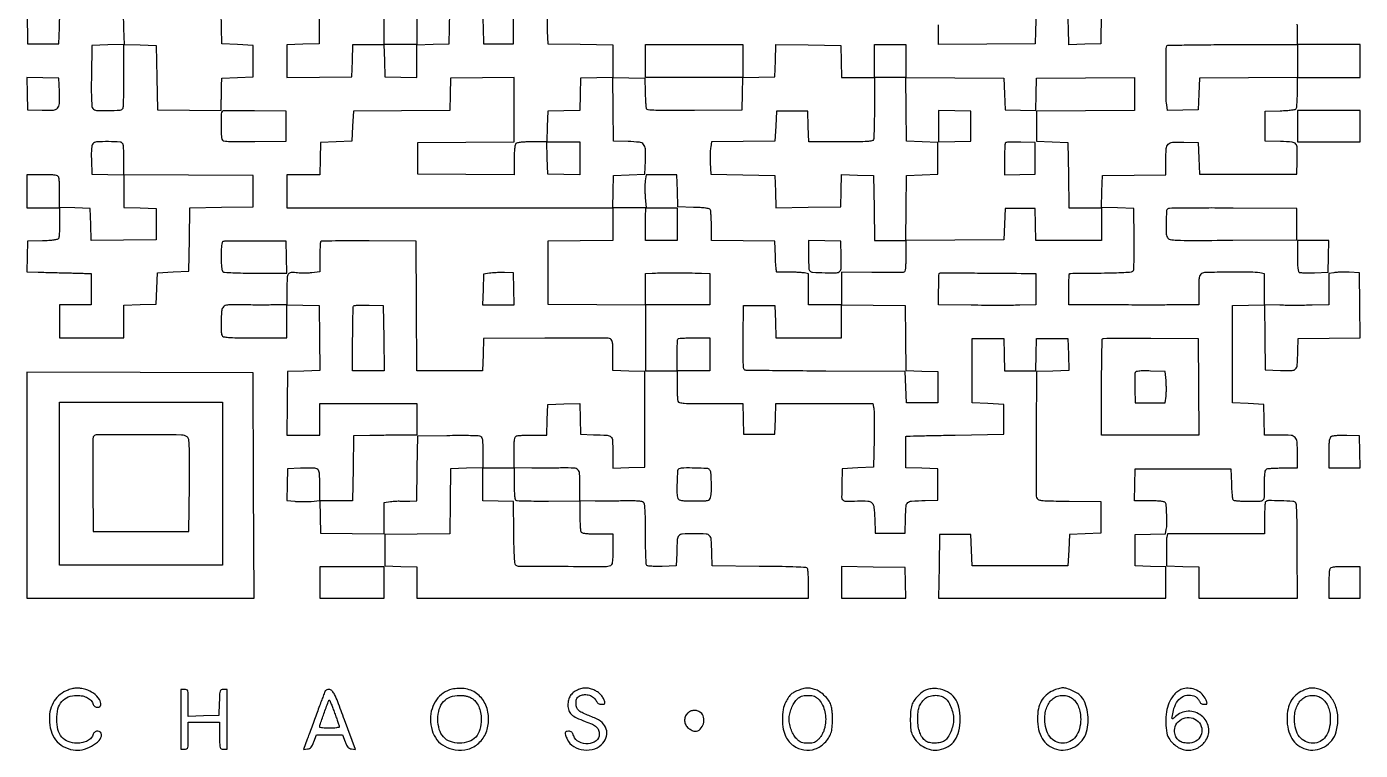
# Model space of a CAD drawing. Extents: x 179 to 1071, y 112 to 1107.
# Drawn here: x 179 to 1071, y 112 to 596 of the extents above; entities that cross this region are included whole.
import ezdxf

# ---------------------------------------------------------------- set-up
doc = ezdxf.new("R2010")
doc.units = 0

msp = doc.modelspace()

# ---------------------------------------------------------------- linework, layer by layer
for points in [[(401.851282, 823.905565, -0.000003), (390.817187, 823.841718, -0.000003), (377.88575, 823.767054, -0.000003), (364.5, 823.689933)], [(243.5, 605.5), (243.783485, 594.784171), (244.06697, 584.068343), (233.283485, 583.784171), (222.5, 583.5), (222.228906, 563.12788, 0.003345), (222.166681, 553.723919, 0.010005), (222.29582, 547.294193, 0.008655), (222.558532, 542.72239, 0.155745), (223.10135, 541.37788, 0.20827), (225.711166, 540.060701, 0.016697), (233.598946, 539.876551, 0.014919), (241.515472, 540.192457, 0.291529), (243.393011, 541.581787, 0.083071), (243.636639, 542.77967, 0.001836), (243.821697, 548.706713, 0.004119), (243.956006, 555.663753, 0.002766), (244, 563.615619), (244, 584.067663), (254.75, 583.783832), (265.5, 583.5), (266, 562), (266.5, 540.5), (287.75, 540.230112), (309, 539.960225), (309.111066, 545.730112, -0.0006), (309.163682, 548.303119, -0.000391), (309.230318, 551.273845, -0.000393), (309.299861, 554.171576, -0.00075), (309.361066, 556.5), (309.5, 561.5), (320, 562), (330.5, 562.5), (330.5, 573), (330.5, 583.5), (320, 584), (309.5, 584.5), (309.216168, 595.25), (308.932337, 606)], [(527.07159, 601.962726, 0.009911), (527.204946, 593), (527.5, 584.5), (549.25, 584.230498), (571, 583.960995), (571, 573.014329), (571, 562.067663), (560.25, 561.783832), (549.5, 561.5), (549.216508, 550.783492), (548.933016, 540.066984), (538.216508, 539.783492), (527.5, 539.5), (527.215017, 529.25), (526.930034, 519), (517.165017, 519, 0.00874), (512.910654, 518.925625, 0.018513), (509.622935, 518.688556, 0.019392), (507.199003, 518.327709, 0.150838), (506.2, 517.8, 0.151021), (505.67179, 516.799181, 0.019333), (505.311138, 514.366585, 0.018456), (505.074264, 511.064778, 0.008678), (505, 506.786147), (505, 496.972294), (472.75, 497.236147), (440.5, 497.5), (440.5, 508), (440.5, 518.5), (472.75, 518.763853), (505, 519.027706), (505, 540.533741), (505, 562.039775), (483.75, 561.769888), (462.5, 561.5), (462.216308, 550.763809), (461.932617, 540.027617), (429.716308, 539.763809), (397.5, 539.5), (397, 529.5), (396.5, 519.5), (386, 519), (375.5, 518.5), (375.216168, 507.75), (374.932337, 497), (363.966168, 497), (353, 497), (353, 486), (353, 475), (462, 475), (571, 475), (571, 464.019502), (571, 453.039005), (549.25, 452.769502), (527.5, 452.5), (527.5, 431.5), (527.5, 410.5), (560.25, 410.236336), (593, 409.972671), (593, 387.986336), (593, 366), (603.5, 366), (614, 366), (614, 356.581787, 0.005951), (614.044305, 352.859224, 0.007831), (614.178303, 349.465525, 0.005915), (614.367894, 346.638111, 0.07203), (614.606989, 345.581787, 0.258599), (615.661941, 344.696313, 0.030079), (618.829762, 344.27562, 0.015925), (624.471732, 344.049581, 0.002049), (636.572006, 344), (657.930034, 344), (658.215017, 333.75), (658.5, 323.5), (669, 323.5), (679.5, 323.5), (679.784983, 333.75), (680.069966, 344), (712.515931, 344), (744.961896, 344), (745.514925, 341.75, -0.054752), (745.724644, 340.165821, -0.00239), (745.822084, 334.579687, -0.004035), (745.852547, 327.942519, -0.002866), (745.783977, 320.5), (745.5, 301.5), (735, 301), (724.5, 300.5), (724.216168, 289.75, 0.006697), (724.109224, 281.525288, 0.194242), (724.883514, 279.609544, 0.204265), (726.758227, 278.816914, 0.007507), (734.634294, 278.95865, -0.022714), (741.530146, 278.873048, -0.185531), (744.349209, 277.598127, -0.170521), (745.716605, 274.704036, -0.018557), (746.21398, 267.234094), (746.5, 257.5), (756.5, 257.5), (766.5, 257.5), (766.784869, 267.7397, -0.012174), (767.190479, 275.50884, -0.196929), (768.34273, 277.803333, -0.165236), (770.85434, 278.832838, -0.008001), (780, 279.24922), (788.5, 279.5), (788.5, 290), (788.5, 300.5), (777.75, 300.783832), (767, 301.067663), (767, 311.533832, -0.002236), (767.018011, 315.561804, -0.003614), (767.073437, 318.988779, -0.000693), (767.148101, 322.000494, -0.211546), (767.25, 322.215202, -0.17361), (767.485732, 322.305806, -0.000063), (776.973438, 322.524285, -0.001003), (787.520802, 322.744669, -0.000608), (800, 322.965202), (832.5, 323.5), (832.5, 333.5), (832.5, 343.5), (822, 344), (811.5, 344.5), (811.5, 366), (811.5, 387.5), (822, 387.5), (832.5, 387.5), (832.783832, 376.75), (833.067663, 366), (843.5, 366), (853.932337, 366), (854.216168, 376.75), (854.5, 387.5), (865, 387.5), (875.5, 387.5), (875.783485, 376.784171), (876.06697, 366.068343), (865.283485, 365.784171), (854.5, 365.5), (854.218667, 324.5, 0.001277), (854.15028, 308.624761, 0.001966), (854.180188, 294.888642, 0.000627), (854.267787, 282.991142, 0.057873), (854.482738, 281.269847, 0.215788), (855.50979, 279.959836, 0.091895), (857.688437, 279.291741, 0.023989), (862.277749, 278.986982, 0.001409), (876.264071, 278.769847), (897.5, 278.5), (897.5, 268), (897.5, 257.5), (887, 257), (876.5, 256.5), (876, 246), (875.5, 235.5), (843.5, 235.5), (811.5, 235.5), (811, 246), (810.5, 256.5), (800, 256.5), (789.5, 256.5), (789.230112, 235.25), (788.960225, 214), (864.980112, 214), (941, 214), (941, 224.465017), (941, 234.930034), (930.75, 235.215017), (920.5, 235.5), (920.5, 246), (920.5, 256.5), (930.631735, 256.783677), (940.763471, 257.067355), (941.265853, 259.783677, 0.042686), (941.639743, 263.603785, 0.011554), (941.573654, 269.687402, 0.007485), (941.273638, 275.812799, 0.123147), (940.655298, 277.75, 0.201952), (939.836807, 278.332133, 0.02598), (937.668376, 278.699289, 0.021452), (934.490852, 278.93128, 0.007496), (929.907151, 279), (919.932337, 279), (920.216168, 289.75), (920.5, 300.5), (952.5, 300.5), (984.5, 300.5), (984.789096, 290.510904, 0.007846), (984.962814, 286.620615, 0.011447), (985.247981, 283.201394, 0.007085), (985.589906, 280.372154, 0.164191), (985.945292, 279.654708, 0.162863), (986.630334, 279.313164, 0.010634), (988.861799, 279.047835, 0.014564), (991.588241, 278.862279, 0.010305), (994.656196, 278.806386, 0.004482), (1004.105023, 278.913706, 0.17387), (1006.041963, 279.653008, 0.211479), (1006.887475, 281.425647, 0.007061), (1007, 289.393011, -0.005351), (1007.059586, 294.960143, -0.030363), (1007.30265, 297.913621, -0.063068), (1007.76761, 299.601595, -0.205218), (1008.581787, 300.393011, -0.07203), (1009.638111, 300.632106, -0.005915), (1012.465525, 300.821697, -0.007831), (1015.859224, 300.955695, -0.005951), (1019.581787, 301), (1029, 301), (1029, 310.065741, 0.014488), (1028.756688, 318.46081, 0.174233), (1027.507482, 321.391309, 0.190134), (1024.726697, 322.724509, 0.017821), (1016.999799, 323), (1007.069966, 323), (1006.784983, 333.25), (1006.5, 343.5), (996, 344), (985.5, 344.5), (985.5, 377), (985.5, 409.5), (996.230404, 409.783633), (1006.960808, 410.067266), (1007.230404, 388.283633), (1007.5, 366.5), (1017.722245, 366.215323, 0.012089), (1025.525487, 366.186732, 0.207027), (1027.801979, 367.227472, 0.170037), (1028.832102, 369.685433, 0.007628), (1029.24922, 379), (1029.5, 387.5), (1050.269446, 387.770348), (1071.038891, 388.040695), (1070.769446, 409.770348), (1070.5, 431.5), (1063.5, 431.807779, 0.009375), (1060.58164, 431.88131, 0.008811), (1057.601562, 431.84799, 0.008811), (1054.961002, 431.725313, 0.029867), (1053.25, 431.512466), (1050, 430.909374), (1050, 420.517071), (1050, 410.124768), (1038.75, 409.812384, -0.004056), (1033.698016, 409.713112, -0.002552), (1027.79375, 409.675138, -0.002561), (1021.984411, 409.697181, -0.004692), (1017.25, 409.783832), (1007, 410.067663), (1007, 420.422541), (1007, 430.777418), (1003.75, 431.354701, 0.042229), (997.509269, 431.926592, 0.004544), (982.988799, 431.895914, 0.00223), (967.666977, 431.655943, 0.118367), (964.848618, 430.918983, 0.145514), (963.869948, 429.950052, 0.083749), (963.3212, 428.370134, 0.036491), (963.06005, 425.607074, 0.005321), (963, 419.964816), (963, 410), (952.5, 409.964286, -0.000287), (947.651822, 409.950582, -0.000157), (941.70625, 409.939062, -0.000157), (935.665767, 409.931147, -0.000249), (930.5, 409.928571, -0.000203), (924.634328, 409.930949, -0.000068), (916.0625, 409.939062, -0.000068), (906.574694, 409.950612, -0.000077), (897.5, 409.964286), (876, 410), (876, 420.5, -0.006695), (876.05397, 424.530545, -0.011022), (876.220312, 427.934986, -0.004802), (876.448544, 430.765181, -0.363066), (876.75, 431.06591, -0.018838), (877.337469, 431.095299, -0.000095), (883.213504, 431.166536, -0.000431), (889.902911, 431.240588, -0.000273), (897.700228, 431.31591, 0.003816), (906.342668, 431.460637, 0.008643), (912.876443, 431.733007, 0.005136), (917.911924, 432.082122, 0.178359), (918.971503, 432.571275, 0.182918), (919.465592, 433.667485, 0.00611), (919.705016, 438.510079, 0.009123), (919.828253, 445.01703, 0.003493), (919.771275, 454.071275), (919.5, 474.5), (908.716515, 474.784171), (897.93303, 475.068343), (898.216515, 485.784171), (898.5, 496.5), (919.75, 496.769888), (941, 497.039775), (941, 506.328758, -0.01587), (941.260018, 514.518751, -0.177768), (942.553692, 517.452318, -0.191878), (945.391309, 518.734698, -0.018986), (953.016285, 518.790619), (962.5, 518.5), (963, 508), (963.5, 497.5), (996, 497.5), (1028.5, 497.5), (1028.795054, 506, 0.010012), (1028.925177, 514.86687, 0.174565), (1027.948742, 517.533568, 0.200378), (1025.54295, 518.781878, 0.013827), (1017.7397, 519.215131), (1007.5, 519.5), (1007.5, 529.5), (1007.5, 539.5), (1017.464966, 539.788805, 0.00836), (1021.800174, 539.987032, 0.019108), (1025.055937, 540.315749, 0.01918), (1027.411, 540.737468, 0.199883), (1028.199653, 541.288805, 0.117226), (1028.504905, 542.172107, 0.006962), (1028.747767, 545.008274, 0.010173), (1028.922789, 548.426877, 0.007309), (1028.984687, 552.25), (1029, 562), (1050, 562), (1071, 562), (1071, 573), (1071, 584), (1050, 584), (1029, 584), (1028.984687, 593.75, 0.007309), (1028.922789, 597.573123, 0.010173)], [(854.167898, 602.314567, 0.007628), (853.75078, 593), (853.5, 584.5), (821.25, 584.236147), (789, 583.972294), (789, 593.404359, 0.005942), (788.955695, 597.132231, 0.007822)]]:
    msp.add_lwpolyline(points, format="xyb")
for points in [[(483.932337, 606), (484.216168, 595.25), (484.5, 584.5), (494.5, 584.5), (504.5, 584.5), (504.760623, 627.75)], [(179.230112, 605.75), (179.5, 584.5), (190, 584.5), (200.5, 584.5), (200.784032, 595.269789), (201.068065, 606.039577)], [(374.5, 605.5), (374.5, 595), (374.5, 584.5), (363.75, 584.216168), (353, 583.932337), (353, 572.946666), (353, 561.960995), (374.75, 562.230498), (396.5, 562.5), (396.783832, 573.25), (397.067663, 584), (407.5, 584), (417.932337, 584), (418.216168, 573.25), (418.5, 562.5), (429.25, 562.216168), (440, 561.932337), (440, 572.932337), (440, 583.932337), (450.75, 584.216168), (461.5, 584.5), (461.783832, 595.25), (462.067663, 606)], [(440, 606), (440, 595), (440, 584), (429, 584), (418, 584), (418, 595), (418, 606)], [(897.769888, 605.75), (897.5, 584.5), (886.784171, 584.216515), (876.068343, 583.93303), (875.784171, 594.716515), (875.5, 605.5)]]:
    msp.add_lwpolyline(points)
for points in [[(658, 572.966168), (658, 561.932337), (668.75, 562.216168), (679.5, 562.5), (679.784029, 573.269408), (680.068057, 584.038815), (701.784029, 583.769408), (723.5, 583.5), (723.783832, 572.75), (724.067663, 562), (735.033832, 562), (746, 562), (746, 573), (746, 584), (756.5, 584), (767, 584), (767, 573.013664), (767, 562.027329), (799.75, 561.763664), (832.5, 561.5), (833, 551), (833.5, 540.5), (843.715817, 540.215394), (853.931635, 539.930789), (854.215817, 550.715394), (854.5, 561.5), (887.25, 561.763664), (920, 562.027329), (920, 551.027329), (920, 540.027329), (887.25, 539.763664), (854.5, 539.5), (854.5, 529.5), (854.5, 519.5), (865, 519), (875.5, 518.5), (875.769502, 496.75), (876.039005, 475), (887.019502, 475), (898, 475), (898, 464), (898, 453), (876.033832, 453), (854.067663, 453), (853.783832, 463.75), (853.5, 474.5), (843.5, 474.5), (833.5, 474.5), (833, 464), (832.5, 453.5), (799.75, 453.236336), (767, 452.972671), (767, 442.593324, -0.006567), (766.935809, 437.705902, -0.022294), (766.710218, 434.527064, -0.028963), (766.348339, 432.460328, -0.262984), (765.75, 431.812327, -0.074553), (764.787883, 431.655017, -0.001056), (758.91875, 431.589705, -0.002909), (752.101181, 431.567909, -0.00191), (744.25, 431.618485), (724, 431.826293), (724, 420.933034), (724, 410.039775), (745.25, 409.769888), (766.5, 409.5), (766.769409, 387.783635), (767.038817, 366.06727), (777.769409, 365.783635), (788.5, 365.5), (788.5, 355), (788.5, 344.5), (778, 344.5), (767.5, 344.5), (767, 355), (766.5, 365.5), (713.515731, 365.732909, -0.000861), (693.110811, 365.857756, -0.001385), (675.71792, 366.042326, -0.000218), (660.303837, 366.255332, -0.088266), (659.245774, 366.459182, -0.283381), (658.569607, 367.344757, -0.0133), (658.282467, 371.258922, -0.012304), (658.147326, 377.394249, -0.002526), (658.230043, 388.226273), (658.5, 409.5), (669, 409.5), (679.5, 409.5), (679.783832, 398.75), (680.067663, 388), (702.033832, 388), (724, 388), (724, 399), (724, 410), (713, 410), (702, 410), (702, 420.420545), (702, 430.841089), (699.25, 431.351952, 0.027039), (697.723363, 431.550936, 0.006067), (695.104687, 431.717216, 0.006276), (692.073046, 431.834682, 0.006037), (689, 431.878021, -0.000644), (686.074434, 431.887722, -0.000936), (683.493089, 431.904442, -0.000463), (681.29991, 431.924786, -0.016083), (680.784983, 431.946613, -0.35974), (680.490142, 432.229765, -0.004554), (680.196289, 434.995255, -0.01072), (679.945704, 438.316231, -0.006519), (679.784983, 442.25), (679.5, 452.5), (658.25, 452.769888), (637, 453.039775), (636.984687, 462.769888, 0.007333), (636.922722, 466.585492, 0.010199), (636.747502, 469.997996, 0.006995), (636.504336, 472.828842, 0.117138), (636.198752, 473.712654, 0.202046), (635.394503, 474.269945, 0.018631), (632.952903, 474.68903, 0.018541), (629.554841, 475.01506, 0.007781), (624.964064, 475.212654), (614.5, 475.5), (614.216168, 486.25), (613.932337, 497), (603.597837, 497), (593.263338, 497), (592.704073, 492.830366, 0.024248), (592.527913, 490.759103, 0.009394), (592.477303, 487.879141, 0.009274), (592.539131, 484.751021, 0.011333), (592.717441, 481.830366), (593.290074, 475), (603.645037, 475), (614, 475), (614, 464), (614, 453), (603.5, 453), (593, 453), (592.92122, 457.75, -0.003889), (592.901297, 460.012609, -0.001823), (592.908967, 462.940625, -0.001806), (592.939285, 466.010145, -0.002535), (592.990137, 468.75), (593.137835, 475), (582.035086, 475), (570.932337, 475), (571.216168, 485.75), (571.5, 496.5), (582, 497), (592.5, 497.5), (592.788833, 506.243181, 0.016437), (592.790065, 514.283794, 0.175522), (591.596909, 517.269158, 0.186549), (588.802745, 518.703343, 0.018997), (581.234094, 519.21398), (571.5, 519.5), (571.230013, 540.784034), (570.960027, 562.068069), (581.730013, 561.784034), (592.5, 561.5), (592.681818, 552.148871, 0.00509), (592.790994, 548.464143, 0.00684), (592.969499, 545.129581, 0.004867), (593.183799, 542.348184, 0.070059), (593.405837, 541.384788, 0.289181), (594.478346, 540.583946, 0.010713), (599.749969, 540.283358, 0.009535), (608.379033, 540.141266, 0.001427), (625.724019, 540.235918), (657.5, 540.5), (657.783832, 551.25), (658.067663, 562), (625.533832, 562), (593, 562), (593, 573), (593, 584), (625.5, 584), (658, 584)], [(1029, 573.013664), (1029, 562.027329), (996.25, 561.763664), (963.5, 561.5), (963, 551), (962.5, 540.5), (952.343634, 540.216051), (942.187267, 539.932101), (941.573051, 543.716051, -0.038967), (941.154234, 548.749087, -0.002159), (941.141453, 564.535778, -0.000837), (941.228708, 581.371436, -0.123021), (941.711727, 583.25, -0.270286), (942.216595, 583.557012, -0.000324), (954.75947, 583.779688, -0.002659), (968.873838, 583.946041, -0.001617), (985.559017, 584), (1029, 584)], [(179.215822, 551.284178), (179.5, 540.5), (189.195786, 540.214442, 0.019336), (196.790234, 540.284495, 0.196684), (199.590338, 541.590099, 0.1808), (200.798729, 544.543687, 0.015911), (200.788833, 552.756819), (200.5, 561.5), (189.715822, 561.784178), (178.931643, 562.068357)], [(746, 542.081787, -0.00284), (745.955997, 534.334577, -0.004216), (745.821697, 527.5499, -0.001919), (745.636501, 521.775876, -0.082815), (745.393011, 520.581787, -0.258599), (744.338059, 519.696313, -0.030079), (741.170238, 519.27562, -0.015925), (735.528268, 519.049581, -0.002049), (723.427994, 519), (702.069966, 519), (701.784983, 529.25), (701.5, 539.5), (691, 539.5), (680.5, 539.5), (680, 529.5), (679.5, 519.5), (658.291605, 519.230233), (637.08321, 518.960467), (636.485114, 515.730233, 0.030669), (636.273516, 514.001035, 0.008319), (636.152741, 511.245756, 0.008386), (636.120116, 508.108317, 0.008618), (636.19351, 505), (636.5, 497.5), (658, 497), (679.5, 496.5), (679.784029, 485.730592), (680.068057, 474.961185), (701.784029, 475.230592), (723.5, 475.5), (723.784171, 486.283485), (724.068343, 497.06697), (734.784171, 496.783485), (745.5, 496.5), (745.769502, 474.75), (746.039005, 453), (756.5, 453), (766.960995, 453), (767.230498, 474.75), (767.5, 496.5), (778, 497), (788.5, 497.5), (788.5, 508), (788.5, 518.5), (778, 519), (767.5, 519.5), (767.230112, 540.75), (766.960225, 562), (756.480112, 562), (746, 562)], [(309.686013, 539.35268, 0.196058), (309.044921, 537.828687, 0.004724), (309.032864, 530.010228, 0.006053), (309.186341, 522.342014, 0.13415), (309.837204, 520.22917, 0.230932), (310.904588, 519.572759, 0.012869), (314.908791, 519.285113, 0.012029), (321.071549, 519.150006, 0.002701), (331.571891, 519.22917), (352.5, 519.5), (352.5, 529.5), (352.5, 539.5), (331.436013, 539.769346, 0.003085), (323.311969, 539.823103, 0.004901), (316.358056, 539.758056, 0.001338), (310.324385, 539.626314, 0.192551)], [(223.083586, 517.600715, 0.132968), (222.587315, 516.513859, 0.020746), (222.296386, 514.150171, 0.018924), (222.15859, 510.957683, 0.009044), (222.211141, 506.850715), (222.5, 497.5), (233.25, 497.216168), (244, 496.932337), (244, 486), (244, 475.067663), (254.75, 474.783832), (265.5, 474.5), (265.5, 464), (265.5, 453.5), (243.784029, 453.230592), (222.068057, 452.961185), (221.784029, 463.730592), (221.5, 474.5), (211.25, 474.784983), (201, 475.069966), (201, 484.453196, 0.005972), (200.955693, 488.162354, 0.007853), (200.821697, 491.544751, 0.005943), (200.632084, 494.362696, 0.071958), (200.393011, 495.418213, 0.205218), (199.601595, 496.23239, 0.063068), (197.913621, 496.69735, 0.030363), (194.960143, 496.940414, 0.005351), (189.393011, 497), (179, 497), (179, 486), (179, 475), (190, 475), (201, 475), (200.984687, 465.25, -0.007309), (200.922789, 461.426877, -0.010173), (200.747767, 458.008274, -0.006962), (200.504905, 455.172107, -0.117226), (200.199653, 454.288805, -0.199883), (199.411, 453.737468, -0.01918), (197.055937, 453.315749, -0.019108), (193.800174, 452.987032, -0.00836), (189.464966, 452.788805), (179.5, 452.5), (179.215017, 442.25), (178.930034, 432), (186.715017, 431.852387, -0.000738), (190.471743, 431.775608, -0.000324), (195.444411, 431.663409, -0.000321), (200.719108, 431.537583, -0.000431), (205.5, 431.416345, 0.000068), (209.913207, 431.301225, 0.00008), (214.076563, 431.193855, 0.000069), (217.588194, 431.104347, 0.000523), (219.25, 431.063959), (222, 431), (222, 420.5), (222, 410), (211.5, 410), (201, 410), (201, 399), (201, 388), (222.5, 388), (244, 388), (244, 398.966168), (244, 409.932337), (254.75, 410.216168), (265.5, 410.5), (266, 421), (266.5, 431.5), (277, 432), (287.5, 432.5), (287.76983, 453.73017), (288.03966, 474.96034), (309.26983, 475.23017), (330.5, 475.5), (330.5, 486), (330.5, 496.5), (287.25, 496.760623), (244, 497.021245), (244, 506.428835, 0.005957), (243.955694, 510.147328, 0.007837), (243.821697, 513.537596, 0.005923), (243.632099, 516.362133, 0.072008), (243.393011, 517.418213, 0.291576), (241.50405, 518.815746, 0.015142), (233.593716, 519.12652, 0.016944), (225.71109, 518.930207, 0.207735)], [(833.700461, 518.367127, 0.177497), (833.420373, 517.762901, 0.004882), (833.20576, 514.826734, 0.009496), (833.05074, 511.322398, 0.006304), (833, 507.29835), (833, 496.930034), (843.25, 497.215017), (853.5, 497.5), (853.5, 508), (853.5, 518.5), (843.950461, 518.783794, 0.007041), (840.240283, 518.841782, 0.010544), (837.000338, 518.778463, 0.005798), (834.297812, 518.637197, 0.182377)], [(942.3857, 474.240805, 0.23526), (941.397209, 472.522182, 0.00981), (941.104416, 465.246678, 0.01382), (941.154545, 458.1206, 0.11468), (941.989616, 455.019402, 0.233674), (943.753184, 453.759602, 0.03015), (948.505048, 453.278508, 0.011018), (957.809562, 453.105585, 0.000663), (985.790913, 453.239295), (1028.5, 453.5), (1028.5, 464), (1028.5, 474.5), (986, 474.740805, 0.001645), (969.626997, 474.779714, 0.002638), (955.657049, 474.693262, 0.000501), (943.352192, 474.539875, 0.144303)], [(375.680468, 452.347135, 0.176741), (375.408579, 451.762843, 0.005147), (375.199888, 448.99915, 0.009765), (375.049304, 445.695245, 0.006504), (375, 441.90529), (375, 432.143913), (369.75, 431.496021, -0.016324), (367.426363, 431.285995, -0.011186), (364.779633, 431.192991, -0.011286), (362.22334, 431.218089, -0.022356), (360.201941, 431.374238, 0.035114), (355.767657, 431.603252, 0.247826), (353.939234, 430.593759, 0.136951), (353.138574, 428.079224, 0.009014), (353, 420.393011), (353, 410), (342.25, 409.93983, -0.001273), (337.395316, 409.925015, -0.000778), (331.665781, 409.931025, -0.000779), (325.98984, 409.954652, -0.001385), (321.314362, 409.994349, 0.004734), (315.30802, 410.005105, 0.039368), (312.597247, 409.770381, 0.098138), (311.07118, 409.194713, 0.131508), (310.064362, 408.120261, 0.106602), (309.325616, 405.541442, 0.010482), (309.029193, 399.049699, 0.011516), (309.018612, 392.57806, 0.086467), (309.606989, 389.581787, 0.258697), (310.662537, 388.696146, 0.030015), (313.835307, 388.275578, 0.015901), (319.485827, 388.049566, 0.002045), (331.606989, 388), (353, 388), (353, 399.033832), (353, 410.067663), (363.75, 409.783832), (374.5, 409.5), (374.769408, 387.784029), (375.038815, 366.068057), (364.269408, 365.784029), (353.5, 365.5), (353.230112, 344.25), (352.960225, 323), (363.980112, 323), (375, 323), (375, 333.5), (375, 344), (385.25, 344.059355, -0.000765), (390.03473, 344.079743, -0.000396), (396.014062, 344.091341, -0.000394), (402.159239, 344.093557, -0.000598), (407.5, 344.084894, 0.000023), (412.840761, 344.070086, 0.000015), (418.985938, 344.053509, 0.000015), (424.965272, 344.037738, 0.000029), (429.75, 344.025539), (440, 344), (440, 333.5), (440, 323), (429.75, 322.927892, 0.00076), (425.032595, 322.887533, 0.000422), (419.279688, 322.82471, 0.000421), (413.455582, 322.751286, 0.000681), (408.5, 322.677892), (397.5, 322.5), (397.230498, 300.75), (396.960995, 279), (385.980498, 279), (375, 279), (375, 289.480948, 0.01319), (374.788355, 297.50249, 0.203196), (373.602972, 299.933469, 0.179688), (370.965089, 300.928151, 0.009927), (362, 300.795054), (353.5, 300.5), (353.217621, 289.893245), (352.935243, 279.286489), (358.217621, 278.745566, 0.015612), (360.652246, 278.572845, 0.008681), (363.627159, 278.506663, 0.008651), (366.64331, 278.544124, 0.013832), (369.21526, 278.691874), (374.93052, 279.179104), (375.21526, 268.339552), (375.5, 257.5), (396.75, 257.230112), (418, 256.960225), (418, 267.418839), (418, 277.877454), (422.25, 278.493102, -0.010219), (424.023831, 278.713146, -0.009655), (425.839062, 278.865387, -0.009657), (427.451041, 278.938056, -0.032948), (428.5, 278.895931, 0.019414), (429.573983, 278.823664, 0.005072), (431.302084, 278.792171, 0.005146), (433.272729, 278.796532, 0.005244), (435.230498, 278.841556), (439.960995, 279), (440.230498, 300.75), (440.5, 322.5), (460, 322.783711, -0.002788), (467.634166, 322.85221, -0.003942), (474.432813, 322.821708, -0.002293), (480.159317, 322.724598, -0.054895), (481.75, 322.514659, -0.136044), (483.014093, 321.805371, -0.147883), (483.68293, 320.567583, -0.046767), (483.951158, 318.100526, -0.003708), (484, 311.51478), (484, 301.067663), (473.25, 300.783832), (462.5, 300.5), (462.230552, 278.769448), (461.961104, 257.038896), (440.230552, 256.769448), (418.5, 256.5), (418.5, 246), (418.5, 235.5), (429.25, 235.216168), (440, 234.932337), (440, 224.466168), (440, 214), (571, 214), (702, 214), (701.984687, 223.25, 0.007846), (701.921655, 226.883219, 0.010779), (701.743359, 230.145733, 0.00771), (701.495285, 232.847246, 0.115227), (701.184648, 233.735473, 0.23864), (700.076275, 234.39446, 0.005347), (693.70823, 234.759069, 0.007685), (684.40941, 235.048633, 0.001837), (668.949961, 235.235473), (637.5, 235.5), (637.24922, 244, 0.007917), (636.829981, 253.242461, 0.170046), (635.786945, 255.723064, 0.199962), (633.475172, 256.814721, 0.011614), (625.5, 257, 0.011614), (617.524828, 256.814721, 0.199962), (615.213055, 255.723064, 0.170046), (614.170019, 253.242461, 0.007917), (613.75078, 244), (613.5, 235.5), (604.089648, 235.210352, -0.009152), (600.418983, 235.164588, -0.013274), (597.179861, 235.269514, -0.008841), (594.513101, 235.474212, -0.174517), (593.781508, 235.818492, -0.185361), (593.419334, 236.632041, -0.00237), (593.147446, 242.347431, -0.006518), (592.948589, 249.027316, -0.004181), (592.883721, 256.783946, 0.002728), (592.826627, 267.248204, 0.013857), (592.601556, 273.072598, 0.019454), (592.219305, 276.691434, 0.18557), (591.472775, 278.022595, 0.134694), (590.347713, 278.531708, 0.018836), (587.788106, 278.839053, 0.017536), (584.311795, 279.001748, 0.00808), (579.780914, 278.981535, -0.002504), (575.102848, 278.908486, -0.001473), (569.509081, 278.865636, -0.001473), (563.918242, 278.855752, -0.002516), (559.25, 278.884747), (549, 279), (549, 289.393011, 0.012336), (548.802662, 297.390158, 0.190287), (547.687528, 299.851337, 0.186257), (545.181639, 300.913779, 0.011735), (537.024293, 300.989174, -0.001984), (532.929527, 300.947163, -0.000892), (527.552449, 300.922923, -0.000883), (521.87185, 300.917481, -0.001203), (516.75, 300.933947), (505, 301), (505, 311.393011, -0.005351), (505.059586, 316.960143, -0.030363), (505.30265, 319.913621, -0.063068), (505.76761, 321.601595, -0.205218), (506.581787, 322.393011, -0.071958), (507.637304, 322.632084, -0.005943), (510.455249, 322.821697, -0.007853), (513.837646, 322.955693, -0.005972), (517.546804, 323), (526.930034, 323), (527.215017, 333.25), (527.5, 343.5), (538.214647, 343.783473), (548.929295, 344.066946), (549.214647, 333.783473), (549.5, 323.5), (558, 323.24922, -0.007942), (567.245155, 322.829399, -0.170595), (569.724908, 321.783315, -0.199502), (570.81557, 319.465557, -0.011499), (571, 311.447116), (571, 300.932337), (581.75, 301.216168), (592.5, 301.5), (592.5, 333.5), (592.5, 365.5), (581.75, 365.783832), (571, 366.067663), (571, 376.51478, 0.003703), (570.951213, 383.102006, 0.046798), (570.683066, 385.56738, 0.14825), (570.014143, 386.80291, 0.13626), (568.75, 387.50897, 0.057504), (567.014886, 387.72459, 0.000633), (555.117188, 387.813672, 0.00197), (541.376623, 387.845017, 0.001281), (525.5, 387.778022), (484.5, 387.5), (484.216168, 376.75), (483.932337, 366), (461.976791, 366), (440.021245, 366), (439.760623, 409.25), (439.5, 452.5), (407.930468, 452.763802, 0.002034), (395.778546, 452.815907, 0.003285), (385.434599, 452.750224, 0.000608), (376.328722, 452.621499, 0.194926)], [(310.25, 452.347997, 0.236956), (309.664954, 451.674032, 0.030711), (309.297467, 449.744032, 0.023871), (309.067234, 446.836497, 0.007822), (309, 442.539111, 0.008687), (309.072632, 438.35874, 0.021517), (309.310602, 435.305107, 0.025249), (309.683567, 433.149022, 0.16981), (310.25, 432.241891, 0.154963), (311.366254, 431.810578, 0.003837), (316.901303, 431.513801, 0.007431), (323.766752, 431.3007, 0.003935), (332.28271, 431.230048), (353.06542, 431.221203), (352.78271, 441.860602), (352.5, 452.5), (332, 452.68133, 0.002393), (324.052981, 452.713582, 0.003649), (317.154688, 452.658212, 0.001347), (311.224881, 452.551351, 0.092731)], [(702, 442.533832, 0.006247), (702.10068, 434.476225, 0.192571), (702.876582, 432.668694, 0.185882), (704.692598, 431.863654, 0.005751), (713, 431.546166, 0.010918), (720.665182, 431.508896, 0.194949), (722.89047, 432.455094, 0.19446), (723.831929, 434.684596, 0.010856), (723.783693, 442.366864), (723.5, 452.5), (712.75, 452.783832), (702, 453.067663)], [(1029, 442.606989, 0.006641), (1029.064794, 437.728575, 0.022025), (1029.291189, 434.527346, 0.028166), (1029.653423, 432.429233, 0.252484), (1030.25, 431.751652, 0.078742), (1031.115508, 431.578819, 0.004736), (1033.776562, 431.497725, 0.007002), (1036.961474, 431.475462, 0.005109), (1040.5, 431.536442), (1049.5, 431.783558), (1049.783832, 442.391779), (1050.067663, 453), (1039.533832, 453), (1029, 453)], [(488.5, 431.128772), (484.5, 430.5), (484.215017, 420.25), (483.930034, 410), (494.498849, 410), (505.067663, 410), (504.783832, 420.75), (504.5, 431.5), (498.5, 431.628772, 0.010077), (495.909982, 431.632154, 0.007778), (493.0875, 431.535015, 0.007874), (490.453029, 431.361663, 0.018618)], [(630.25, 431.189518), (636, 431), (636, 420.5), (636, 410), (614.5, 410), (593, 410), (593, 420.442502), (593, 430.885004), (597.25, 431.192502, -0.01573), (602.05888, 431.388666, -0.002351), (611.738158, 431.433297, -0.002864), (621.969235, 431.37377, -0.00535)], [(844.25, 431.090903), (854, 431), (854, 420.533832), (854, 410.067663), (843.25, 409.783832, -0.005064), (837.674174, 409.693111, -0.001561), (829.26875, 409.667736, -0.001561), (819.865523, 409.698071, -0.001714), (810.75, 409.787186), (789, 410.074372), (789, 420.370519, -0.003783), (789.030089, 424.347183, -0.005935), (789.122388, 427.764569, -0.001974), (789.248255, 430.702254, -0.186777), (789.41664, 431.083333, -0.198568), (790.049648, 431.346049, -0.000305), (802.682382, 431.355497, -0.001822), (819.132712, 431.297808, -0.000543)], [(417.769502, 387.75), (418.039005, 366), (407.519502, 366), (397, 366), (397, 387.333333, -0.003071), (397.05054, 395.561626, -0.004874), (397.20576, 402.60576, -0.00134), (397.416395, 408.715812, -0.189277), (397.700461, 409.367127, -0.182377), (398.297812, 409.637197, -0.005798), (401.000338, 409.778463, -0.010544), (404.240283, 409.841782, -0.007041), (407.950461, 409.783794), (417.5, 409.5)], [(636, 377), (636, 366), (625, 366), (614, 366), (614, 376.333333, -0.006022), (614.048276, 380.341612, -0.009111), (614.195833, 383.827083, -0.004516), (614.399803, 386.754503, -0.178563), (614.666667, 387.333333, -0.178563), (615.245497, 387.600197, -0.004516), (618.172917, 387.804167, -0.009111), (621.658388, 387.951724, -0.006022), (625.666667, 388), (636, 388)], [(962.763853, 355.25), (963.027706, 323), (952.763853, 322.926805, -0.00126), (944.527276, 322.888824, -0.000694), (934.455126, 322.881746, -0.00058), (922.339842, 322.904102, -0.000334), (907.75, 322.957682), (898, 323), (898, 354.833333, -0.002001), (898.049029, 367.086392, -0.003231), (898.199888, 377.515513, -0.000593), (898.402981, 386.698691, -0.192864), (898.680468, 387.347135, -0.194926), (899.328722, 387.621499, -0.000608), (908.434599, 387.750224, -0.003285), (918.778546, 387.815907, -0.002034), (930.930468, 387.763802), (962.5, 387.5)], [(920.44275, 364.711405, 0.081149), (920.248444, 363.774362, 0.00524), (920.158923, 360.981301, 0.007536), (920.137209, 357.634347, 0.00554), (920.210159, 353.924983), (920.5, 344.5), (930.5, 344.5), (940.5, 344.5), (941.08534, 348.886315, 0.022863), (941.269448, 350.99849, 0.010307), (941.326793, 353.780045, 0.01018), (941.266834, 356.724741, 0.013684), (941.08534, 359.386315), (940.5, 365.5), (930.732592, 365.786422, 0.006215), (925.820487, 365.869374, 0.027145), (922.9185, 365.724677, 0.046335), (921.158442, 365.373938, 0.232847)], [(223.453816, 321.740243, 0.089548), (223.261817, 320.729866, 0.000598), (223.19019, 311.747155, 0.00234), (223.168607, 301.460077, 0.00149), (223.235201, 289.490243), (223.5, 258.5), (255.5, 258.5), (287.5, 258.5), (287.765726, 289.5, 0.001225), (287.879013, 308.006621, 0.012082), (287.71941, 315.793845, 0.024457), (287.315418, 320.099227, 0.201729), (286.324597, 321.75, 0.157681), (282.495237, 323.016106, 0.001671), (254.221233, 323.106234, 0.001077), (225.335041, 323.03952, 0.309316)], [(1051.75, 321.939928, 0.148739), (1050.838762, 320.941092, 0.071708), (1050.320081, 319.270767, 0.033805), (1050.062256, 316.424295, 0.005686), (1050, 310.95031), (1050, 301), (1060.533832, 301), (1071.067663, 301), (1070.783832, 311.75), (1070.5, 322.5), (1062, 322.739618, 0.011772), (1058.617145, 322.755314, 0.014741), (1055.482813, 322.603551, 0.01295), (1052.888336, 322.333382, 0.101915)], [(505, 290.559017, 0.007995), (505.07003, 286.179801, 0.016323), (505.292002, 282.74972, 0.013371), (505.615081, 280.157757, 0.220072), (506.084149, 279.447993, 0.130746), (506.973824, 279.179052, 0.001613), (512.99386, 278.996495, 0.004647), (519.989288, 278.871993, 0.003009), (528.084149, 278.851888), (549, 278.925823), (549, 269.544699, 0.005974), (549.044307, 265.836347, 0.007854), (549.178303, 262.45463, 0.005945), (549.367918, 259.637255, 0.071953), (549.606989, 258.581787, 0.205218), (550.398405, 257.76761, 0.063068), (552.086379, 257.30265, 0.030363), (555.039857, 257.059586, 0.005351), (560.606989, 257), (571, 257), (571, 246.606989, -0.005351), (570.940414, 241.039857, -0.030363), (570.69735, 238.086379, -0.063068), (570.23239, 236.398405, -0.205218), (569.418213, 235.606989, -0.091978), (566.015126, 234.977292, -0.000691), (537.503849, 235.03018, -0.000473), (508.519167, 235.151422, -0.141128), (506.270909, 235.811407, -0.228384), (505.64341, 236.821704, -0.009456), (505.259718, 241.179757, -0.01097), (504.960859, 247.538324, -0.003025), (504.770909, 257.546095), (504.5, 278.5), (494.25, 278.784983), (484, 279.069966), (484, 290.034983), (484, 301), (494.5, 301), (505, 301)], [(615.25, 300.337719, 0.289593), (614.339645, 299.071957, 0.006802), (613.98679, 291.429783, 0.012365), (613.929361, 284.073872, 0.087594), (614.606989, 280.581787, 0.204289), (615.394524, 279.768708, 0.063584), (617.067717, 279.303248, 0.030653), (619.9924, 279.059813, 0.005439), (625.490357, 279, 0.003851), (631.944235, 279.049708, 0.047169), (634.393517, 279.319406, 0.145444), (635.63762, 279.987479, 0.132593), (636.369714, 281.25, 0.05739), (636.960583, 285.235482, 0.015809), (636.966382, 291.583513, 0.010157), (636.640869, 297.958582, 0.180438), (635.8, 299.8, 0.185423), (633.975189, 300.612103, 0.006469), (626.088427, 300.920615, 0.009602), (618.423033, 300.973946, 0.093088)], [(1007.666667, 278.333333, 0.178563), (1007.399803, 277.754503, 0.004516), (1007.195833, 274.827083, 0.009111), (1007.048276, 271.341612, 0.006022), (1007, 267.333333), (1007, 257), (974.519052, 257), (942.038104, 257), (941.599674, 254.75, 0.036476), (941.437936, 253.403298, 0.005396), (941.339788, 250.664062, 0.006058), (941.297908, 247.419308, 0.005179), (941.330622, 244), (941.5, 235.5), (952.25, 235.216168), (963, 234.932337), (963, 224.466168), (963, 214), (995.973435, 214), (1028.946871, 214), (1028.925262, 245.205582, 0.002244), (1028.853543, 259.051779, 0.00601), (1028.639697, 268.910916, 0.003098), (1028.341379, 276.383226, 0.16308), (1027.829382, 277.705582, 0.207319), (1025.981008, 278.642696, 0.007314), (1017.806917, 279.016946, 0.00748), (1009.639199, 279.14899, 0.199226)], [(1050.606989, 233.418213, 0.070946), (1050.368222, 232.373807, 0.006338), (1050.178303, 229.68135, 0.008159), (1050.044331, 226.449196, 0.006277), (1050, 222.918213), (1050, 214), (1060.5, 214), (1071, 214), (1071, 224.5), (1071, 235), (1061.106989, 235, 0.005748), (1055.836306, 234.939403, 0.031643), (1053.006334, 234.694689, 0.0653), (1051.381554, 234.227587, 0.201158)], [(206.655189, 152.541351, 0.080511), (201.36471, 149.62932, 0.084147), (197.357772, 145.232609, 0.080319), (194.893364, 139.575777, 0.065193), (194.09804, 133, 0.066495), (195.20624, 125.283178, 0.097025), (198.301431, 119.172823, 0.102048), (203.334312, 114.88973, 0.080507), (210.090772, 112.491906, 0.103093), (216.016811, 112.640687, 0.068257), (222.392443, 115.090594, 0.073487), (227.353408, 118.860996, 0.196005), (229, 122.9, 0.217583), (228.300182, 124.432027, 0.174455), (226.590747, 125.091885, 0.151173), (224.662991, 124.54356, 0.173272), (223.508279, 123.026085, -0.105962), (222.08797, 120.536625, -0.08529), (219.669117, 118.616245, -0.073405), (216.398706, 117.406461, -0.051987), (212.5, 117, -0.09148), (206.727359, 118.06507, -0.126935), (202.45697, 121.09715, -0.113001), (199.866655, 126.124026, -0.062772), (199, 133, -0.062772), (199.866655, 139.875974, -0.113001), (202.45697, 144.90285, -0.126935), (206.727359, 147.93493, -0.09148), (212.5, 149, -0.051987), (216.398706, 148.593539, -0.073405), (219.669117, 147.383755, -0.08529), (222.08797, 145.463375, -0.105962), (223.508279, 142.973915, 0.084328), (223.936101, 142.14322, 0.08871), (224.60805, 141.517245, 0.082371), (225.499882, 141.131044, 0.061149), (226.567388, 141, 0.379294), (228.48753, 142.701362, 0.181833), (227.645003, 146.158303, 0.083838), (223.570587, 150.393249, 0.091912), (218.453076, 152.891347, 0.022282), (215.037686, 153.677559, 0.052888), (212.440816, 153.875357, 0.054065), (209.894783, 153.52258, 0.024202)], [(282, 133), (282, 113), (284.5, 113, 0.104331), (285.950811, 113.306062, 0.224677), (286.680556, 114.15, 0.064117), (286.955995, 116.064536, 0.003707), (287, 122), (287, 131), (297.5, 131), (308, 131), (308, 122, 0.003707), (308.044005, 116.064536, 0.064117), (308.319444, 114.15, 0.224677), (309.049189, 113.306062, 0.104331), (310.5, 113), (313, 113), (313, 133), (313, 153), (310.538933, 153, 0.108827), (309.119531, 152.687359, 0.211231), (308.367862, 151.831808, 0.063773), (308.023151, 149.90618, 0.004188), (307.788933, 144.25), (307.5, 135.5), (297.25, 135.215017), (287, 134.930034), (287, 143.965017, 0.003684), (286.956076, 149.925856, 0.063889), (286.680824, 151.846502, 0.224551), (285.950864, 152.692806, 0.104705), (284.5, 153), (282, 153)], [(378.129369, 150.816376, 0.001464), (377.587313, 149.362908, 0.000153), (376.326753, 145.949185, 0.00019), (374.827942, 141.881687, 0.000152), (373.216753, 137.5, -0.000437), (371.481531, 132.7893, -0.000352), (369.608639, 127.729509, -0.000356), (367.872401, 123.05923, -0.000915), (366.608429, 119.685562), (364.041118, 112.871123), (366.747871, 113.185562, 0.072298), (368.189784, 113.569134, 0.107961), (369.247949, 114.323657, 0.075118), (370.138829, 115.664856, 0.020915), (371.111124, 118), (372.767624, 122.5), (381.5, 122.5), (390.232376, 122.5), (391.888876, 118, 0.021117), (392.851181, 115.691467, 0.072887), (393.740756, 114.34162, 0.105442), (394.78407, 113.57695, 0.07669), (396.175266, 113.192979), (398.805155, 112.885957), (391.522938, 132.692979, 0.002249), (387.027701, 144.751925, 0.023997), (384.946482, 149.549609, 0.067176), (383.366994, 151.901321, 0.18327), (381.620846, 152.816376, 0.04818), (380.311598, 152.847663, 0.112421), (379.379282, 152.563045, 0.117642), (378.688037, 151.913372, 0.05563)], [(463.263634, 153.026726, 0.094991), (457.638528, 150.497359, 0.084067), (453.065209, 145.975665, 0.08011), (450.071576, 139.985524, 0.074995), (449.021962, 133.217881, 0.07203), (450.107641, 125.494433, 0.098731), (453.342112, 119.285994, 0.101816), (458.620205, 114.923141, 0.080987), (465.637377, 112.549378, 0.110351), (474.111606, 113.017954, 0.117207), (481.371342, 117.063503, 0.112484), (486.240801, 124.105023, 0.095538), (487.956076, 133, 0.098713), (486.06761, 142.47219, 0.124583), (480.738155, 149.608324, 0.126379), (472.72203, 153.284836, 0.103301)], [(547.378302, 152.563079, 0.066042), (544.593473, 150.884707, 0.083631), (542.593369, 148.648129, 0.081555), (541.402989, 145.832758, 0.059387), (541, 142.451808, 0.0847), (541.60017, 138.9343, 0.119593), (543.324856, 136.279034, 0.080171), (546.647802, 134.02178, 0.022292), (552.485046, 131.607894, -0.020792), (557.326006, 129.622972, -0.076845), (560.073614, 127.806736, -0.118755), (561.499902, 125.70809, -0.090374), (562, 122.963858, -0.233183), (559.844483, 118.59323, -0.15018), (554.4458, 116.583878, -0.134824), (548.413393, 117.868727, -0.191667), (544.862107, 121.965715, 0.038502), (544.231476, 123.407215, 0.090618), (543.504889, 124.324131, 0.108498), (542.591189, 124.827803, 0.072036), (541.402175, 125, 0.082848), (539.793787, 124.731655, 0.276037), (539.130263, 123.946287, 0.133914), (539.283206, 122.472476, 0.018356), (540.516158, 119.607192, 0.146522), (544.865724, 114.786218, 0.110732), (551.658576, 112.495717, 0.108652), (558.886795, 113.307209, 0.136599), (564.426999, 117.095612, 0.11249), (566.813838, 121.731465, 0.1448), (566.641369, 126.497632, 0.131234), (563.831986, 130.741561, 0.084896), (558.798872, 133.866891, -0.006265), (551.217218, 137.061888, -0.06321), (548.278613, 138.813843, -0.147217), (546.954997, 140.689217, -0.080741), (546.5, 143.488468, -0.025675), (546.612222, 145.672498, -0.095011), (547.007872, 146.988114, -0.114719), (547.816981, 147.929407, -0.046381), (549.278402, 148.804704, -0.103708), (552.181348, 149.515916, -0.085096), (555.350915, 149.081545, -0.087826), (558.107734, 147.642173, -0.122326), (559.831226, 145.471073, 0.055766), (560.492362, 144.365481, 0.083555), (561.31077, 143.597355, 0.085589), (562.319955, 143.151233, 0.061445), (563.545949, 143, 0.028262), (564.94926, 143.079384, 0.191205), (565.551092, 143.401066, 0.216058), (565.72705, 144.021134, 0.036699), (565.449107, 145.25, 0.06074), (564.428849, 147.552356, 0.058003), (562.872108, 149.581814, 0.054954), (560.806715, 151.289187, 0.04518), (558.282119, 152.638016, 0.040015), (555.420139, 153.587733, 0.061902), (552.836429, 153.890819, 0.061658), (550.249785, 153.552561, 0.039346)], [(695.740524, 152.570688, 0.028924), (692.51748, 151.205777, 0.067062), (690.343035, 149.742476, 0.065021), (688.593972, 147.726692, 0.025865), (686.729436, 144.566898, 0.078413), (685.016703, 139.481616, 0.043332), (684.480105, 132.932602, 0.043262), (685.081705, 126.363585, 0.075916), (686.842861, 121.210771, 0.115891), (691.84456, 115.410831, 0.11952), (698.850879, 112.526752, 0.12063), (706.348482, 113.184547, 0.119517), (712.723773, 117.230679, 0.042928), (715.355712, 120.47491, 0.068329), (716.937553, 123.67308, 0.05798), (717.751059, 127.545804, 0.022809), (718, 133, 0.013746), (717.922002, 135.836581, 0.013543), (717.688233, 138.678732, 0.013535), (717.348851, 141.154753, 0.049352), (716.938666, 142.6849, 0.07004), (715.217505, 145.832567, 0.043091), (712.407392, 148.995692, 0.043378), (709.141749, 151.591409, 0.078642), (706.044357, 153.0042, 0.019767), (703.033546, 153.71375, 0.058558), (700.919964, 153.872425, 0.057114), (698.798281, 153.538401, 0.018127)], [(781.604322, 153.005326, 0.071877), (778.71922, 151.618475, 0.042159), (775.724617, 149.217296, 0.041605), (773.113201, 146.284564, 0.060083), (771.376839, 143.282119, 0.07604), (770.399794, 139.495421, 0.021235), (770.042426, 133.368656, 0.021382), (770.208244, 127.219267, 0.072833), (771.061334, 123.3151, 0.091885), (773.966032, 118.510735, 0.078339), (778.548416, 114.748801, 0.079548), (783.994027, 112.622434, 0.10007), (789.396867, 112.54663, 0.08835), (795.464326, 114.842136, 0.108354), (799.87266, 118.980284, 0.095028), (802.521253, 125.046784, 0.05463), (803.423899, 133, 0.058862), (802.498033, 141.105872, 0.100406), (799.658323, 147.273956, 0.113335), (794.933165, 151.364121, 0.090523), (788.494902, 153.406823, 0.026557), (786.753454, 153.53518, 0.019671), (784.822897, 153.498756, 0.019997), (782.997959, 153.318986, 0.041623)], [(865.5, 152.119269, 0.072233), (860.913059, 149.148703, 0.085313), (857.659506, 145.139049, 0.077576), (855.727802, 139.953904, 0.048566), (855.04947, 133.5, 0.056726), (855.832081, 126.121242, 0.084236), (858.279995, 120.116129, 0.093645), (862.33055, 115.696875, 0.087991), (867.79991, 112.941802, 0.110101), (873.913138, 112.502257, 0.094342), (880.017372, 114.631855, 0.092753), (884.994597, 118.899327, 0.101909), (887.891347, 124.546924, 0.056196), (888.910293, 130.920165, 0.048798), (888.563532, 137.679586, 0.051395), (886.992, 143.796591, 0.093429), (884.345081, 148.207427, 0.071058), (882.04709, 150.151318, 0.031119), (878.534151, 152.061425, 0.031001), (874.843708, 153.509058, 0.078118), (872, 153.956076, 0.050421), (870.765654, 153.831284, 0.018475), (869.059375, 153.416514, 0.018096), (867.214845, 152.82242, 0.020678)], [(952.5, 153.311073, 0.069549), (949.652151, 152.091121, 0.060268), (947.091101, 150.087047, 0.054576), (944.87186, 147.327897, 0.040539), (943.039198, 143.869481, 0.067608), (941.401244, 137.979712, 0.039415), (940.979567, 130.647738, 0.039286), (941.672556, 123.731967, 0.116284), (943.561789, 119.384372, 0.097389), (949.304735, 114.191135, 0.132051), (955.997857, 112.277889, 0.138302), (962.520723, 114.006233, 0.111461), (967.81837, 119, 0.198671), (969.576309, 127.642111, 0.182119), (964.798189, 135.403228, 0.172539), (955.844283, 138.340154, 0.184404), (947.339872, 134.849568, -0.01505), (945.601716, 133.312459, -0.530562), (945.163032, 133.439364, -0.129427), (945.113456, 134.320921, -0.002504), (946.053793, 138.815225, -0.083174), (948.172594, 144.163001, -0.115779), (951.757809, 147.832903, -0.133956), (956.186661, 149.203937, -0.132081), (960.724694, 148.147339, -0.051581), (961.590503, 147.562012, -0.037639), (962.422532, 146.750718, -0.038316), (963.101188, 145.850873, -0.065657), (963.499663, 145.001061, 0.082305), (963.931493, 144.154243, 0.089595), (964.603163, 143.520601, 0.08355), (965.495561, 143.131839, 0.061109), (966.570256, 143, 0.028174), (968.029362, 143.082283, 0.285687), (968.485189, 143.442832, 0.174247), (968.485191, 144.154398, 0.010599), (967.710826, 146.173468, 0.101015), (965.294128, 149.792522, 0.085694), (961.519076, 152.429363, 0.08419), (957.013738, 153.679935, 0.092419)], [(1032.5, 152.119269, 0.072233), (1027.913059, 149.148703, 0.085313), (1024.659506, 145.139049, 0.077576), (1022.727802, 139.953904, 0.048566), (1022.04947, 133.5, 0.056726), (1022.832081, 126.121242, 0.084236), (1025.279995, 120.116129, 0.093645), (1029.33055, 115.696875, 0.087991), (1034.79991, 112.941802, 0.110101), (1040.913138, 112.502257, 0.094342), (1047.017372, 114.631855, 0.092753), (1051.994597, 118.899327, 0.101909), (1054.891347, 124.546924, 0.072755), (1056.055295, 133.768442, 0.085784), (1054.388424, 142.396204, 0.098005), (1050.2163, 149.08969, 0.1325), (1044.181998, 152.827326, 0.02336), (1040.680861, 153.700401, 0.064642), (1038.15229, 153.874052, 0.066614), (1035.706782, 153.394675, 0.025975)], [(384.9425, 137.155947, -0.003393), (386.113959, 133.911113, -0.004902), (387.10186, 131.025739, -0.00263), (387.899392, 128.57661, -0.077542), (388, 127.931781, -0.352746), (387.704117, 127.564568, -0.017987), (386.090625, 127.273711, -0.022134), (383.991956, 127.067125, -0.013466), (381.5, 127, -0.011914), (379.007943, 127.059389, -0.019645), (376.909375, 127.242299, -0.01446), (375.271191, 127.49851, -0.361275), (375, 127.824848, -0.084149), (375.387482, 130.110887, -0.003752), (378.095105, 137.685397, -0.001575), (381.03925, 145.65273, -0.546004), (381.566039, 145.767294, -0.102369), (381.751847, 145.484538, -0.000918), (382.689446, 143.106139, -0.003109), (383.747542, 140.357391, -0.001997)], [(476.580035, 147.114322, -0.082582), (479.266926, 144.793706, -0.066335), (481.302419, 141.555312, -0.05998), (482.572691, 137.574108, -0.047295), (483, 133.066752, -0.067135), (482.067204, 126.150874, -0.117101), (479.301527, 121.103669, -0.125697), (474.724991, 118.063911, -0.084252), (468.5, 117.007476, -0.086955), (462.363285, 118.082849, -0.122446), (457.768283, 121.163638, -0.114665), (454.955747, 126.213599, -0.070071), (454, 133, -0.070071), (454.955747, 139.786401, -0.114665), (457.768283, 144.836362, -0.122446), (462.363285, 147.917151, -0.086955), (468.5, 148.992524, -0.027141), (470.797126, 148.867742, -0.029974), (472.991017, 148.494612, -0.032144), (474.960412, 147.901209, -0.047703)], [(709.020672, 145.977871, -0.078137), (711.394589, 142.473471, -0.056577), (712.909125, 137.999528, -0.053445), (713.441824, 133.020995, -0.052816), (712.911326, 128.022129, -0.031595), (712.282841, 125.789774, -0.028771), (711.361751, 123.581244, -0.029825), (710.242776, 121.591475, -0.04489), (709.020672, 120.022129, -0.032959), (707.338419, 118.443779, -0.076284), (705.852738, 117.562531, -0.070683), (704.100819, 117.130143, -0.025216), (701.521867, 117, -0.025726), (698.998004, 117.129945, -0.064488), (697.206878, 117.5525, -0.070541), (695.678317, 118.390187, -0.035822), (694.017351, 119.828803, -0.064408), (692.056947, 122.371728, -0.041248), (690.447276, 125.741162, -0.040305), (689.371622, 129.444777, -0.050566), (689.011154, 133, -0.050566), (689.371622, 136.555223, -0.040305), (690.447276, 140.258838, -0.041248), (692.056947, 143.628272, -0.064408), (694.017351, 146.171197, -0.035822), (695.678317, 147.609813, -0.070541), (697.206878, 148.4475, -0.064488), (698.998004, 148.870055, -0.025726), (701.521867, 149, -0.025216), (704.100819, 148.869857, -0.070683), (705.852738, 148.437469, -0.076284), (707.338419, 147.556221, -0.032959)], [(792.885708, 147.3675, -0.094233), (795.160197, 145.030633, -0.046083), (797.130844, 141.352528, -0.044302), (798.497181, 137.104801, -0.055724), (798.956076, 133, -0.055724), (798.497181, 128.895199, -0.044302), (797.130844, 124.647472, -0.046083), (795.160197, 120.969367, -0.094233), (792.885708, 118.6325, -0.099708), (790.230354, 117.471276, -0.050083), (786.578695, 117.055341, -0.050201), (782.944453, 117.372264, -0.106326), (780.352869, 118.465394, -0.092392), (778.123773, 120.738954, -0.058742), (776.427145, 124.046867, -0.051075), (775.357102, 128.160107, -0.03813), (775, 132.836029, -0.024184), (775.23315, 137.653536, -0.057443), (775.98512, 141.156169, -0.070154), (777.394617, 143.95646, -0.054302), (779.635837, 146.538309, -0.101052), (782.452656, 148.249807, -0.070634), (786.102713, 149.003148, -0.070371), (789.833216, 148.711541, -0.098439)], [(878.486321, 146.8321, -0.070161), (880.868384, 144.346776, -0.061272), (882.601633, 141.186884, -0.055105), (883.650321, 137.386057, -0.039799), (884, 133, -0.064207), (883.163885, 126.51578, -0.097059), (880.695591, 121.405879, -0.114446), (876.840467, 118.162744, -0.118422), (872, 117, -0.118422), (867.159533, 118.162744, -0.114446), (863.304409, 121.405879, -0.097059), (860.836115, 126.51578, -0.064207), (860, 133, -0.039799), (860.349679, 137.386057, -0.055105), (861.398367, 141.186884, -0.061272), (863.131616, 144.346776, -0.070161), (865.513679, 146.8321, -0.088676), (868.50599, 148.426731, -0.078344), (872, 148.977583, -0.078344), (875.49401, 148.426731, -0.088676)], [(1045.486321, 146.8321, -0.069979), (1047.860809, 144.356476, -0.060844), (1049.595445, 141.205861, -0.054991), (1050.648366, 137.428896, -0.040522), (1051, 133.097218, -0.060079), (1050.206811, 126.519811, -0.095905), (1047.847609, 121.392633, -0.116238), (1044.140977, 118.162056, -0.12196), (1039.447767, 117, -0.109482), (1034.332024, 118.133755, -0.118914), (1030.350685, 121.306873, -0.102022), (1027.845555, 126.390837, -0.063709), (1027, 133, -0.039799), (1027.349679, 137.386057, -0.055105), (1028.398367, 141.186884, -0.061272), (1030.131616, 144.346776, -0.070161), (1032.513679, 146.8321, -0.088676), (1035.50599, 148.426731, -0.078344), (1039, 148.977583, -0.078344), (1042.49401, 148.426731, -0.088676)], [(621, 137, 0.103394), (619.455375, 134.639011, 0.109724), (619.029473, 131.908131, 0.109224), (619.799738, 129.243998, 0.101659), (621.634859, 127.07258, 0.030501), (622.780661, 126.279353, 0.028242), (624.043613, 125.60882, 0.029388), (625.236373, 125.142275, 0.078685), (626.134859, 125, 0.200198), (629.446043, 126.381137, 0.124556), (631.614302, 130.059652, 0.122431), (631.791959, 134.376265, 0.191612), (629.777494, 137.443296, 0.072393), (627.48363, 138.59836, 0.093372), (625.151012, 138.916956, 0.097622), (622.941439, 138.364308, 0.086637)], [(962.545455, 131.545455, -0.145422), (964.993829, 127.027059, -0.163052), (964.425594, 122.129182, -0.154963), (960.965928, 118.387379, -0.129994), (955.719769, 117, -0.076225), (951.955431, 117.57723, -0.116764), (949.131639, 119.257593, -0.119296), (947.400022, 121.994796, -0.08183), (946.8, 125.636505, -0.162423), (948.386683, 130.392058, -0.142889), (952.589239, 133.539847, -0.138282), (957.938036, 133.99125, -0.149798)]]:
    msp.add_lwpolyline(points, format="xyb", close=True)
for points in [[(789, 529.5), (789, 518.932337), (799.75, 519.216168), (810.5, 519.5), (810.5, 529.5), (810.5, 539.5), (799.75, 539.783832), (789, 540.067663)], [(1029, 529.5), (1029, 519), (1050, 519), (1071, 519), (1071, 529.5), (1071, 540), (1050, 540), (1029, 540)], [(549, 507.966168), (549, 496.932337), (538.25, 497.216168), (527.5, 497.5), (527.216168, 508.25), (526.932337, 519), (537.966168, 519), (549, 519)], [(179, 289.506286), (179, 214), (255.006326, 214), (331.012652, 214), (330.756326, 289.25), (330.5, 364.5), (254.75, 364.756286), (179, 365.012572)], [(310, 290.5), (310, 236), (255.5, 236), (201, 236), (201, 290.5), (201, 345), (255.5, 345), (310, 345)], [(375, 224.5), (375, 214), (396.5, 214), (418, 214), (418, 224.5), (418, 235), (396.5, 235), (375, 235)], [(724, 224.519888), (724, 214), (745.534983, 214), (767.069966, 214), (766.784983, 224.25), (766.5, 234.5), (745.25, 234.769888), (724, 235.039775)]]:
    msp.add_lwpolyline(points, close=True)

doc.saveas('drawing.dxf')
